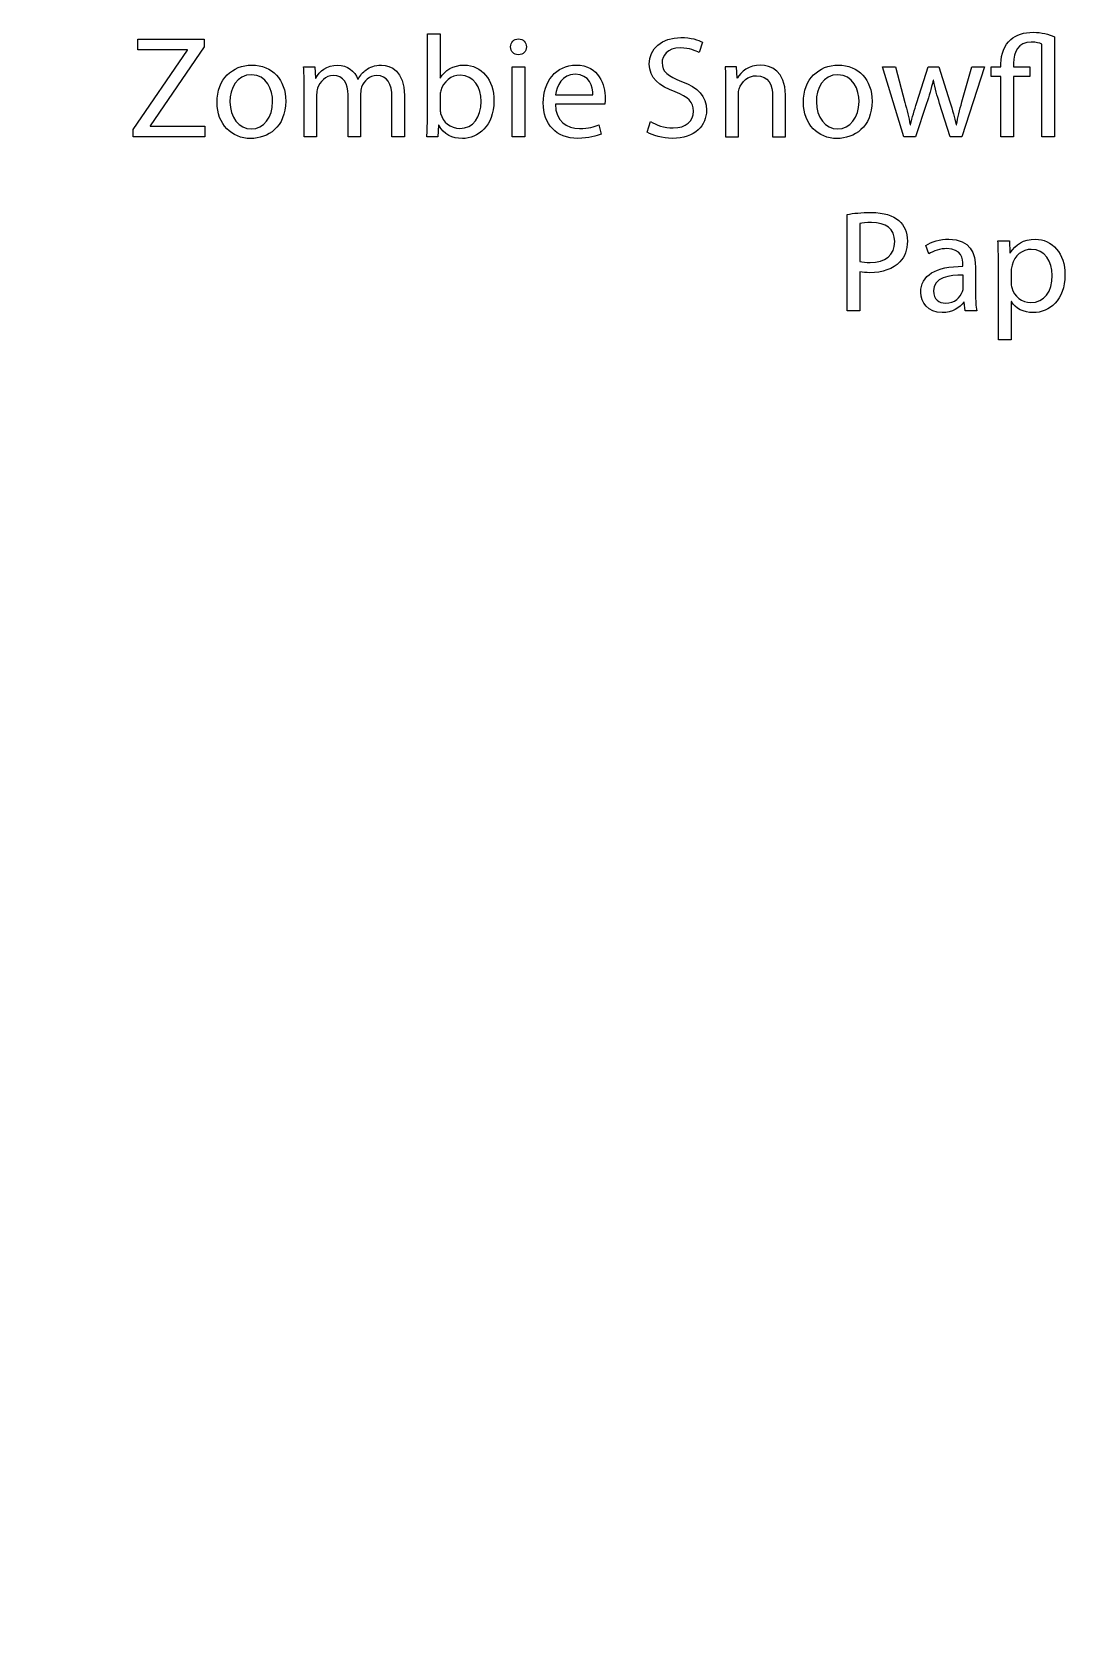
# Model space of a CAD drawing. Header units: millimetres. Extents: x -104 to 108, y -148 to 121.
# Drawn here: x -85.7 to -40.4, y 50.4 to 121.1 of the extents above; entities that cross this region are included whole.
import ezdxf

# ---------------------------------------------------------------- set-up
doc = ezdxf.new("R2010")
doc.units = ezdxf.units.MM
doc.header["$MEASUREMENT"] = 0
doc.layers.add('Capa 1', color=7, linetype='Continuous')

msp = doc.modelspace()

# ---------------------------------------------------------------- linework, layer by layer
at = {"layer": 'Capa 1', "color": 8}
for points, knots in [([(-67.9845, 116.5596), (-67.9845, 116.5596), (-67.9591, 117.0676), (-67.9591, 117.0676), (-67.9591, 117.0676), (-67.9591, 117.0676), (-67.9401, 117.0676), (-67.9401, 117.0676), (-67.9401, 117.0676), (-67.7115, 116.6612), (-67.3559, 116.4898), (-66.9114, 116.4898), (-66.9114, 116.4898), (-66.2256, 116.4898), (-65.5334, 117.0359), (-65.5334, 118.1344), (-65.5334, 118.1344), (-65.5271, 119.0679), (-66.0668, 119.7029), (-66.8288, 119.7029), (-66.8288, 119.7029), (-67.3241, 119.7029), (-67.6797, 119.4806), (-67.8766, 119.1377), (-67.8766, 119.1377), (-67.8766, 119.1377), (-67.8893, 119.1377), (-67.8893, 119.1377), (-67.8893, 119.1377), (-67.8893, 119.1377), (-67.8893, 121.0681), (-67.8893, 121.0681), (-67.8893, 121.0681), (-67.8893, 121.0681), (-68.4417, 121.0681), (-68.4417, 121.0681), (-68.4417, 121.0681), (-68.4417, 121.0681), (-68.4417, 117.3534), (-68.4417, 117.3534), (-68.4417, 117.3534), (-68.4417, 117.0803), (-68.4544, 116.7692), (-68.4671, 116.5596), (-68.4671, 116.5596), (-68.4671, 116.5596), (-67.9845, 116.5596), (-67.9845, 116.5596)], [0, 0, 0, 0, 0.0769231, 0.0769231, 0.0769231, 0.0769231, 0.1538462, 0.1538462, 0.1538462, 0.1538462, 0.2307692, 0.2307692, 0.2307692, 0.2307692, 0.3076923, 0.3076923, 0.3076923, 0.3076923, 0.3846154, 0.3846154, 0.3846154, 0.3846154, 0.4615385, 0.4615385, 0.4615385, 0.4615385, 0.5384615, 0.5384615, 0.5384615, 0.5384615, 0.6153846, 0.6153846, 0.6153846, 0.6153846, 0.6923077, 0.6923077, 0.6923077, 0.6923077, 0.7692308, 0.7692308, 0.7692308, 0.7692308, 0.8461538, 0.8461538, 0.8461538, 0.8461539, 1, 1, 1, 1]), ([(-58.8218, 116.7692), (-58.5932, 116.6168), (-58.1424, 116.4961), (-57.7296, 116.4961), (-57.7296, 116.4961), (-56.72, 116.4961), (-56.231, 117.0676), (-56.231, 117.728), (-56.231, 117.728), (-56.231, 118.3567), (-56.5993, 118.7059), (-57.3232, 118.9853), (-57.3232, 118.9853), (-57.9138, 119.2139), (-58.1741, 119.4108), (-58.1741, 119.8108), (-58.1741, 119.8108), (-58.1741, 120.1029), (-57.9519, 120.4522), (-57.3677, 120.4522), (-57.3677, 120.4522), (-56.9803, 120.4522), (-56.6946, 120.3252), (-56.5549, 120.249), (-56.5549, 120.249), (-56.5549, 120.249), (-56.4025, 120.6998), (-56.4025, 120.6998), (-56.4025, 120.6998), (-56.593, 120.8078), (-56.9105, 120.9094), (-57.3486, 120.9094), (-57.3486, 120.9094), (-58.1805, 120.9094), (-58.7329, 120.4141), (-58.7329, 119.7473), (-58.7329, 119.7473), (-58.7329, 119.1441), (-58.3011, 118.7821), (-57.6026, 118.5345), (-57.6026, 118.5345), (-57.0248, 118.3122), (-56.7962, 118.0836), (-56.7962, 117.6836), (-56.7962, 117.6836), (-56.7962, 117.2518), (-57.1264, 116.9533), (-57.6915, 116.9533), (-57.6915, 116.9533), (-58.0725, 116.9533), (-58.4345, 117.0803), (-58.6821, 117.2327), (-58.6821, 117.2327), (-58.6821, 117.2327), (-58.8218, 116.7692), (-58.8218, 116.7692)], [0, 0, 0, 0, 0.0666667, 0.0666667, 0.0666667, 0.0666667, 0.1333333, 0.1333333, 0.1333333, 0.1333333, 0.2, 0.2, 0.2, 0.2, 0.2666667, 0.2666667, 0.2666667, 0.2666667, 0.3333333, 0.3333333, 0.3333333, 0.3333333, 0.4, 0.4, 0.4, 0.4, 0.4666667, 0.4666667, 0.4666667, 0.4666667, 0.5333333, 0.5333333, 0.5333333, 0.5333333, 0.6, 0.6, 0.6, 0.6, 0.6666667, 0.6666667, 0.6666667, 0.6666667, 0.7333333, 0.7333333, 0.7333333, 0.7333333, 0.8, 0.8, 0.8, 0.8, 0.8666667, 0.8666667, 0.8666667, 0.8666667, 1, 1, 1, 1]), ([(-42.7945, 116.5596), (-42.7945, 116.5596), (-42.7945, 119.2076), (-42.7945, 119.2076), (-42.7945, 119.2076), (-42.7945, 119.2076), (-42.0769, 119.2076), (-42.0769, 119.2076), (-42.0769, 119.2076), (-42.0769, 119.2076), (-42.0769, 119.633), (-42.0769, 119.633), (-42.0769, 119.633), (-42.0769, 119.633), (-42.7945, 119.633), (-42.7945, 119.633), (-42.7945, 119.633), (-42.7945, 119.633), (-42.7945, 119.7854), (-42.7945, 119.7854), (-42.7945, 119.7854), (-42.7945, 120.2807), (-42.604, 120.7062), (-42.0198, 120.7062), (-42.0198, 120.7062), (-41.8039, 120.7062), (-41.6578, 120.6744), (-41.5626, 120.6236), (-41.5626, 120.6236), (-41.5626, 120.6236), (-41.5626, 116.5596), (-41.5626, 116.5596), (-41.5626, 116.5596), (-41.5626, 116.5596), (-41.0101, 116.5596), (-41.0101, 116.5596), (-41.0101, 116.5596), (-41.0101, 116.5596), (-41.0101, 120.9348), (-41.0101, 120.9348), (-41.0101, 120.9348), (-41.2387, 121.0618), (-41.5753, 121.138), (-41.9309, 121.138), (-41.9309, 121.138), (-42.3563, 121.138), (-42.6738, 121.03), (-42.9151, 120.8268), (-42.9151, 120.8268), (-43.2009, 120.5728), (-43.3469, 120.1918), (-43.3469, 119.7664), (-43.3469, 119.7664), (-43.3469, 119.7664), (-43.3469, 119.633), (-43.3469, 119.633), (-43.3469, 119.633), (-43.3469, 119.633), (-43.7787, 119.633), (-43.7787, 119.633), (-43.7787, 119.633), (-43.7787, 119.633), (-43.7787, 119.2076), (-43.7787, 119.2076), (-43.7787, 119.2076), (-43.7787, 119.2076), (-43.3469, 119.2076), (-43.3469, 119.2076), (-43.3469, 119.2076), (-43.3469, 119.2076), (-43.3469, 116.5596), (-43.3469, 116.5596), (-43.3469, 116.5596), (-43.3469, 116.5596), (-42.7945, 116.5596), (-42.7945, 116.5596)], [0, 0, 0, 0, 0.05, 0.05, 0.05, 0.05, 0.1, 0.1, 0.1, 0.1, 0.15, 0.15, 0.15, 0.15, 0.2, 0.2, 0.2, 0.2, 0.25, 0.25, 0.25, 0.25, 0.3, 0.3, 0.3, 0.3, 0.35, 0.35, 0.35, 0.35, 0.4, 0.4, 0.4, 0.4, 0.45, 0.45, 0.45, 0.45, 0.5, 0.5, 0.5, 0.5, 0.55, 0.55, 0.55, 0.55, 0.6, 0.6, 0.6, 0.6, 0.65, 0.65, 0.65, 0.65, 0.7, 0.7, 0.7, 0.7, 0.75, 0.75, 0.75, 0.75, 0.8, 0.8, 0.8, 0.8, 0.85, 0.85, 0.85, 0.85, 0.9, 0.9, 0.9, 0.9, 1, 1, 1, 1]), ([(-81.3068, 116.5596), (-81.3068, 116.5596), (-78.1826, 116.5596), (-78.1826, 116.5596), (-78.1826, 116.5596), (-78.1826, 116.5596), (-78.1826, 117.0232), (-78.1826, 117.0232), (-78.1826, 117.0232), (-78.1826, 117.0232), (-80.5765, 117.0232), (-80.5765, 117.0232), (-80.5765, 117.0232), (-80.5765, 117.0232), (-80.5765, 117.0422), (-80.5765, 117.0422), (-80.5765, 117.0422), (-80.5765, 117.0422), (-78.2143, 120.503), (-78.2143, 120.503), (-78.2143, 120.503), (-78.2143, 120.503), (-78.2143, 120.8395), (-78.2143, 120.8395), (-78.2143, 120.8395), (-78.2143, 120.8395), (-81.1036, 120.8395), (-81.1036, 120.8395), (-81.1036, 120.8395), (-81.1036, 120.8395), (-81.1036, 120.376), (-81.1036, 120.376), (-81.1036, 120.376), (-81.1036, 120.376), (-78.9319, 120.376), (-78.9319, 120.376), (-78.9319, 120.376), (-78.9319, 120.376), (-78.9319, 120.3569), (-78.9319, 120.3569), (-78.9319, 120.3569), (-78.9319, 120.3569), (-81.3068, 116.8835), (-81.3068, 116.8835), (-81.3068, 116.8835), (-81.3068, 116.8835), (-81.3068, 116.5596), (-81.3068, 116.5596)], [0, 0, 0, 0, 0.0769231, 0.0769231, 0.0769231, 0.0769231, 0.1538462, 0.1538462, 0.1538462, 0.1538462, 0.2307692, 0.2307692, 0.2307692, 0.2307692, 0.3076923, 0.3076923, 0.3076923, 0.3076923, 0.3846154, 0.3846154, 0.3846154, 0.3846154, 0.4615385, 0.4615385, 0.4615385, 0.4615385, 0.5384615, 0.5384615, 0.5384615, 0.5384615, 0.6153846, 0.6153846, 0.6153846, 0.6153846, 0.6923077, 0.6923077, 0.6923077, 0.6923077, 0.7692308, 0.7692308, 0.7692308, 0.7692308, 0.8461538, 0.8461538, 0.8461538, 0.8461539, 1, 1, 1, 1]), ([(-64.454, 120.8459), (-64.6572, 120.8459), (-64.8033, 120.6935), (-64.8033, 120.4966), (-64.8033, 120.4966), (-64.8033, 120.3061), (-64.6636, 120.1537), (-64.4667, 120.1537), (-64.4667, 120.1537), (-64.2445, 120.1537), (-64.1048, 120.3061), (-64.1111, 120.4966), (-64.1111, 120.4966), (-64.1111, 120.6935), (-64.2445, 120.8459), (-64.454, 120.8459)], [0, 0, 0, 0, 0.2, 0.2, 0.2, 0.2, 0.4, 0.4, 0.4, 0.4, 0.6, 0.6, 0.6, 0.6, 1, 1, 1, 1]), ([(-76.1189, 119.7029), (-76.9698, 119.7029), (-77.6429, 119.0996), (-77.6429, 118.0709), (-77.6429, 118.0709), (-77.6429, 117.0994), (-77.0016, 116.4898), (-76.1697, 116.4898), (-76.1697, 116.4898), (-75.4268, 116.4898), (-74.6394, 116.9851), (-74.6394, 118.1217), (-74.6394, 118.1217), (-74.6394, 119.0615), (-75.2363, 119.7029), (-76.1189, 119.7029)], [0, 0, 0, 0, 0.2, 0.2, 0.2, 0.2, 0.4, 0.4, 0.4, 0.4, 0.6, 0.6, 0.6, 0.6, 1, 1, 1, 1]), ([(-73.833, 116.5596), (-73.833, 116.5596), (-73.2869, 116.5596), (-73.2869, 116.5596), (-73.2869, 116.5596), (-73.2869, 116.5596), (-73.2869, 118.4138), (-73.2869, 118.4138), (-73.2869, 118.4138), (-73.2869, 118.5091), (-73.2742, 118.6043), (-73.2424, 118.6869), (-73.2424, 118.6869), (-73.1535, 118.9663), (-72.8995, 119.2457), (-72.5503, 119.2457), (-72.5503, 119.2457), (-72.1248, 119.2457), (-71.9089, 118.8901), (-71.9089, 118.4011), (-71.9089, 118.4011), (-71.9089, 118.4011), (-71.9089, 116.5596), (-71.9089, 116.5596), (-71.9089, 116.5596), (-71.9089, 116.5596), (-71.3628, 116.5596), (-71.3628, 116.5596), (-71.3628, 116.5596), (-71.3628, 116.5596), (-71.3628, 118.4583), (-71.3628, 118.4583), (-71.3628, 118.4583), (-71.3628, 118.5599), (-71.3438, 118.6615), (-71.3184, 118.7377), (-71.3184, 118.7377), (-71.2231, 119.0107), (-70.9755, 119.2457), (-70.658, 119.2457), (-70.658, 119.2457), (-70.2071, 119.2457), (-69.9912, 118.8901), (-69.9912, 118.2995), (-69.9912, 118.2995), (-69.9912, 118.2995), (-69.9912, 116.5596), (-69.9912, 116.5596), (-69.9912, 116.5596), (-69.9912, 116.5596), (-69.4451, 116.5596), (-69.4451, 116.5596), (-69.4451, 116.5596), (-69.4451, 116.5596), (-69.4451, 118.3694), (-69.4451, 118.3694), (-69.4451, 118.3694), (-69.4451, 119.4362), (-70.0484, 119.7029), (-70.4548, 119.7029), (-70.4548, 119.7029), (-70.7469, 119.7029), (-70.9501, 119.6267), (-71.1342, 119.487), (-71.1342, 119.487), (-71.2612, 119.3917), (-71.3819, 119.2584), (-71.4771, 119.0869), (-71.4771, 119.0869), (-71.4771, 119.0869), (-71.4898, 119.0869), (-71.4898, 119.0869), (-71.4898, 119.0869), (-71.6232, 119.4489), (-71.9407, 119.7029), (-72.3598, 119.7029), (-72.3598, 119.7029), (-72.8678, 119.7029), (-73.1535, 119.4298), (-73.325, 119.1377), (-73.325, 119.1377), (-73.325, 119.1377), (-73.344, 119.1377), (-73.344, 119.1377), (-73.344, 119.1377), (-73.344, 119.1377), (-73.3694, 119.633), (-73.3694, 119.633), (-73.3694, 119.633), (-73.3694, 119.633), (-73.8584, 119.633), (-73.8584, 119.633), (-73.8584, 119.633), (-73.8393, 119.379), (-73.833, 119.1187), (-73.833, 118.8012), (-73.833, 118.8012), (-73.833, 118.8012), (-73.833, 116.5596), (-73.833, 116.5596)], [0, 0, 0, 0, 0.0384615, 0.0384615, 0.0384615, 0.0384615, 0.0769231, 0.0769231, 0.0769231, 0.0769231, 0.1153846, 0.1153846, 0.1153846, 0.1153846, 0.1538462, 0.1538462, 0.1538462, 0.1538462, 0.1923077, 0.1923077, 0.1923077, 0.1923077, 0.2307692, 0.2307692, 0.2307692, 0.2307692, 0.2692308, 0.2692308, 0.2692308, 0.2692308, 0.3076923, 0.3076923, 0.3076923, 0.3076923, 0.3461538, 0.3461538, 0.3461538, 0.3461539, 0.3846154, 0.3846154, 0.3846154, 0.3846154, 0.4230769, 0.4230769, 0.4230769, 0.4230769, 0.4615385, 0.4615385, 0.4615385, 0.4615385, 0.5, 0.5, 0.5, 0.5, 0.5384615, 0.5384615, 0.5384615, 0.5384615, 0.5769231, 0.5769231, 0.5769231, 0.5769231, 0.6153846, 0.6153846, 0.6153846, 0.6153846, 0.6538462, 0.6538462, 0.6538462, 0.6538462, 0.6923077, 0.6923077, 0.6923077, 0.6923077, 0.7307692, 0.7307692, 0.7307692, 0.7307692, 0.7692308, 0.7692308, 0.7692308, 0.7692308, 0.8076923, 0.8076923, 0.8076923, 0.8076923, 0.8461538, 0.8461538, 0.8461538, 0.8461539, 0.8846154, 0.8846154, 0.8846154, 0.8846154, 0.9230769, 0.9230769, 0.9230769, 0.9230769, 1, 1, 1, 1]), ([(-64.1746, 116.5596), (-64.1746, 116.5596), (-64.1746, 119.633), (-64.1746, 119.633), (-64.1746, 119.633), (-64.1746, 119.633), (-64.7334, 119.633), (-64.7334, 119.633), (-64.7334, 119.633), (-64.7334, 119.633), (-64.7334, 116.5596), (-64.7334, 116.5596), (-64.7334, 116.5596), (-64.7334, 116.5596), (-64.1746, 116.5596), (-64.1746, 116.5596)], [0, 0, 0, 0, 0.2, 0.2, 0.2, 0.2, 0.4, 0.4, 0.4, 0.4, 0.6, 0.6, 0.6, 0.6, 1, 1, 1, 1]), ([(-60.682, 117.9947), (-60.6756, 118.0519), (-60.6629, 118.1408), (-60.6629, 118.2551), (-60.6629, 118.2551), (-60.6629, 118.8202), (-60.9296, 119.7029), (-61.9329, 119.7029), (-61.9329, 119.7029), (-62.8283, 119.7029), (-63.3744, 118.9726), (-63.3744, 118.0455), (-63.3744, 118.0455), (-63.3744, 117.1184), (-62.8092, 116.4961), (-61.8631, 116.4961), (-61.8631, 116.4961), (-61.3741, 116.4961), (-61.0376, 116.5977), (-60.8407, 116.6866), (-60.8407, 116.6866), (-60.8407, 116.6866), (-60.936, 117.0867), (-60.936, 117.0867), (-60.936, 117.0867), (-61.1455, 116.9978), (-61.3868, 116.9279), (-61.7869, 116.9279), (-61.7869, 116.9279), (-62.3457, 116.9279), (-62.8283, 117.2391), (-62.841, 117.9947), (-62.841, 117.9947), (-62.841, 117.9947), (-60.682, 117.9947), (-60.682, 117.9947)], [0, 0, 0, 0, 0.1, 0.1, 0.1, 0.1, 0.2, 0.2, 0.2, 0.2, 0.3, 0.3, 0.3, 0.3, 0.4, 0.4, 0.4, 0.4, 0.5, 0.5, 0.5, 0.5, 0.6, 0.6, 0.6, 0.6, 0.7, 0.7, 0.7, 0.7, 0.8, 0.8, 0.8, 0.8, 1, 1, 1, 1]), ([(-55.3928, 116.5596), (-55.3928, 116.5596), (-55.3928, 118.8012), (-55.3928, 118.8012), (-55.3928, 118.8012), (-55.3928, 119.1187), (-55.3991, 119.379), (-55.4182, 119.633), (-55.4182, 119.633), (-55.4182, 119.633), (-54.9229, 119.633), (-54.9229, 119.633), (-54.9229, 119.633), (-54.9229, 119.633), (-54.8911, 119.125), (-54.8911, 119.125), (-54.8911, 119.125), (-54.8911, 119.125), (-54.8784, 119.125), (-54.8784, 119.125), (-54.8784, 119.125), (-54.726, 119.4171), (-54.3704, 119.7029), (-53.8624, 119.7029), (-53.8624, 119.7029), (-53.437, 119.7029), (-52.7765, 119.4489), (-52.7765, 118.3948), (-52.7765, 118.3948), (-52.7765, 118.3948), (-52.7765, 116.5596), (-52.7765, 116.5596), (-52.7765, 116.5596), (-52.7765, 116.5596), (-53.3354, 116.5596), (-53.3354, 116.5596), (-53.3354, 116.5596), (-53.3354, 116.5596), (-53.3354, 118.3313), (-53.3354, 118.3313), (-53.3354, 118.3313), (-53.3354, 118.8266), (-53.5195, 119.2393), (-54.0466, 119.2393), (-54.0466, 119.2393), (-54.4149, 119.2393), (-54.7006, 118.979), (-54.7959, 118.6678), (-54.7959, 118.6678), (-54.8213, 118.598), (-54.834, 118.5027), (-54.834, 118.4075), (-54.834, 118.4075), (-54.834, 118.4075), (-54.834, 116.5596), (-54.834, 116.5596), (-54.834, 116.5596), (-54.834, 116.5596), (-55.3928, 116.5596), (-55.3928, 116.5596)], [0, 0, 0, 0, 0.125, 0.125, 0.125, 0.125, 0.1875, 0.1875, 0.1875, 0.1875, 0.25, 0.25, 0.25, 0.25, 0.3125, 0.3125, 0.3125, 0.3125, 0.375, 0.375, 0.375, 0.375, 0.4375, 0.4375, 0.4375, 0.4375, 0.5, 0.5, 0.5, 0.5, 0.5625, 0.5625, 0.5625, 0.5625, 0.625, 0.625, 0.625, 0.625, 0.6875, 0.6875, 0.6875, 0.6875, 0.75, 0.75, 0.75, 0.75, 0.8125, 0.8125, 0.8125, 0.8125, 0.875, 0.875, 0.875, 0.875, 0.9375, 0.9375, 0.9375, 0.9375, 1, 1, 1, 1]), ([(-50.4652, 119.7029), (-51.3161, 119.7029), (-51.9892, 119.0996), (-51.9892, 118.0709), (-51.9892, 118.0709), (-51.9892, 117.0994), (-51.3478, 116.4898), (-50.516, 116.4898), (-50.516, 116.4898), (-49.773, 116.4898), (-48.9856, 116.9851), (-48.9856, 118.1217), (-48.9856, 118.1217), (-48.9856, 119.0615), (-49.5825, 119.7029), (-50.4652, 119.7029)], [0, 0, 0, 0, 0.2, 0.2, 0.2, 0.2, 0.4, 0.4, 0.4, 0.4, 0.6, 0.6, 0.6, 0.6, 1, 1, 1, 1]), ([(-48.5284, 119.633), (-48.5284, 119.633), (-47.6013, 116.5596), (-47.6013, 116.5596), (-47.6013, 116.5596), (-47.6013, 116.5596), (-47.0933, 116.5596), (-47.0933, 116.5596), (-47.0933, 116.5596), (-47.0933, 116.5596), (-46.598, 118.0201), (-46.598, 118.0201), (-46.598, 118.0201), (-46.4901, 118.3503), (-46.3948, 118.6678), (-46.3186, 119.0361), (-46.3186, 119.0361), (-46.3186, 119.0361), (-46.3059, 119.0361), (-46.3059, 119.0361), (-46.3059, 119.0361), (-46.2297, 118.6742), (-46.1408, 118.3694), (-46.0329, 118.0265), (-46.0329, 118.0265), (-46.0329, 118.0265), (-45.563, 116.5596), (-45.563, 116.5596), (-45.563, 116.5596), (-45.563, 116.5596), (-45.055, 116.5596), (-45.055, 116.5596), (-45.055, 116.5596), (-45.055, 116.5596), (-44.0644, 119.633), (-44.0644, 119.633), (-44.0644, 119.633), (-44.0644, 119.633), (-44.6168, 119.633), (-44.6168, 119.633), (-44.6168, 119.633), (-44.6168, 119.633), (-45.055, 118.09), (-45.055, 118.09), (-45.055, 118.09), (-45.1566, 117.728), (-45.2391, 117.4042), (-45.2899, 117.093), (-45.2899, 117.093), (-45.2899, 117.093), (-45.309, 117.093), (-45.309, 117.093), (-45.309, 117.093), (-45.3788, 117.4042), (-45.4677, 117.728), (-45.582, 118.0963), (-45.582, 118.0963), (-45.582, 118.0963), (-46.0583, 119.633), (-46.0583, 119.633), (-46.0583, 119.633), (-46.0583, 119.633), (-46.5282, 119.633), (-46.5282, 119.633), (-46.5282, 119.633), (-46.5282, 119.633), (-47.0298, 118.0646), (-47.0298, 118.0646), (-47.0298, 118.0646), (-47.1314, 117.7344), (-47.233, 117.4042), (-47.3029, 117.093), (-47.3029, 117.093), (-47.3029, 117.093), (-47.3219, 117.093), (-47.3219, 117.093), (-47.3219, 117.093), (-47.3791, 117.4105), (-47.4616, 117.728), (-47.5505, 118.0709), (-47.5505, 118.0709), (-47.5505, 118.0709), (-47.9569, 119.633), (-47.9569, 119.633), (-47.9569, 119.633), (-47.9569, 119.633), (-48.5284, 119.633), (-48.5284, 119.633)], [0, 0, 0, 0, 0.0434783, 0.0434783, 0.0434783, 0.0434783, 0.0869565, 0.0869565, 0.0869565, 0.0869565, 0.1304348, 0.1304348, 0.1304348, 0.1304348, 0.173913, 0.173913, 0.173913, 0.1739131, 0.2173913, 0.2173913, 0.2173913, 0.2173913, 0.2608696, 0.2608696, 0.2608696, 0.2608696, 0.3043478, 0.3043478, 0.3043478, 0.3043478, 0.3478261, 0.3478261, 0.3478261, 0.3478261, 0.3913043, 0.3913043, 0.3913043, 0.3913044, 0.4347826, 0.4347826, 0.4347826, 0.4347826, 0.4782609, 0.4782609, 0.4782609, 0.4782609, 0.5217391, 0.5217391, 0.5217391, 0.5217391, 0.5652174, 0.5652174, 0.5652174, 0.5652174, 0.6086957, 0.6086957, 0.6086957, 0.6086957, 0.6521739, 0.6521739, 0.6521739, 0.6521739, 0.6956522, 0.6956522, 0.6956522, 0.6956522, 0.7391304, 0.7391304, 0.7391304, 0.7391304, 0.7826087, 0.7826087, 0.7826087, 0.7826087, 0.826087, 0.826087, 0.826087, 0.826087, 0.8695652, 0.8695652, 0.8695652, 0.8695652, 0.9130435, 0.9130435, 0.9130435, 0.9130435, 1, 1, 1, 1]), ([(-76.1316, 119.2838), (-75.4712, 119.2838), (-75.2109, 118.6234), (-75.2109, 118.1027), (-75.2109, 118.1027), (-75.2109, 117.4105), (-75.6109, 116.9089), (-76.1443, 116.9089), (-76.1443, 116.9089), (-76.6904, 116.9089), (-77.0778, 117.4169), (-77.0778, 118.09), (-77.0778, 118.09), (-77.0778, 118.6742), (-76.792, 119.2838), (-76.1316, 119.2838)], [0, 0, 0, 0, 0.2, 0.2, 0.2, 0.2, 0.4, 0.4, 0.4, 0.4, 0.6, 0.6, 0.6, 0.6, 1, 1, 1, 1]), ([(-67.8893, 118.344), (-67.8893, 118.4329), (-67.8702, 118.5091), (-67.8575, 118.5726), (-67.8575, 118.5726), (-67.7432, 118.998), (-67.3876, 119.2584), (-67.0066, 119.2584), (-67.0066, 119.2584), (-66.4097, 119.2584), (-66.0922, 118.7313), (-66.0922, 118.1154), (-66.0922, 118.1154), (-66.0922, 117.4105), (-66.4415, 116.9343), (-67.0257, 116.9343), (-67.0257, 116.9343), (-67.4321, 116.9343), (-67.7559, 117.201), (-67.8639, 117.5883), (-67.8639, 117.5883), (-67.8766, 117.6518), (-67.8893, 117.7217), (-67.8893, 117.7915), (-67.8893, 117.7915), (-67.8893, 117.7915), (-67.8893, 118.344), (-67.8893, 118.344)], [0, 0, 0, 0, 0.125, 0.125, 0.125, 0.125, 0.25, 0.25, 0.25, 0.25, 0.375, 0.375, 0.375, 0.375, 0.5, 0.5, 0.5, 0.5, 0.625, 0.625, 0.625, 0.625, 0.75, 0.75, 0.75, 0.75, 1, 1, 1, 1]), ([(-62.8346, 118.3948), (-62.7902, 118.7821), (-62.5425, 119.3028), (-61.9774, 119.3028), (-61.9774, 119.3028), (-61.3487, 119.3028), (-61.1963, 118.7504), (-61.2027, 118.3948), (-61.2027, 118.3948), (-61.2027, 118.3948), (-62.8346, 118.3948), (-62.8346, 118.3948)], [0, 0, 0, 0, 0.25, 0.25, 0.25, 0.25, 0.5, 0.5, 0.5, 0.5, 1, 1, 1, 1]), ([(-50.4779, 119.2838), (-49.8175, 119.2838), (-49.5571, 118.6234), (-49.5571, 118.1027), (-49.5571, 118.1027), (-49.5571, 117.4105), (-49.9572, 116.9089), (-50.4906, 116.9089), (-50.4906, 116.9089), (-51.0367, 116.9089), (-51.424, 117.4169), (-51.424, 118.09), (-51.424, 118.09), (-51.424, 118.6742), (-51.1383, 119.2838), (-50.4779, 119.2838)], [0, 0, 0, 0, 0.2, 0.2, 0.2, 0.2, 0.4, 0.4, 0.4, 0.4, 0.6, 0.6, 0.6, 0.6, 1, 1, 1, 1]), ([(-50.0775, 108.9396), (-50.0775, 108.9396), (-49.525, 108.9396), (-49.525, 108.9396), (-49.525, 108.9396), (-49.525, 108.9396), (-49.525, 110.6541), (-49.525, 110.6541), (-49.525, 110.6541), (-49.398, 110.6224), (-49.2456, 110.616), (-49.0805, 110.616), (-49.0805, 110.616), (-48.5408, 110.616), (-48.0645, 110.7748), (-47.7724, 111.0859), (-47.7724, 111.0859), (-47.5565, 111.3082), (-47.4422, 111.613), (-47.4422, 112.0003), (-47.4422, 112.0003), (-47.4422, 112.3813), (-47.5819, 112.6925), (-47.8169, 112.8957), (-47.8169, 112.8957), (-48.0709, 113.1243), (-48.4709, 113.2513), (-49.017, 113.2513), (-49.017, 113.2513), (-49.4615, 113.2513), (-49.8108, 113.2132), (-50.0775, 113.1687), (-50.0775, 113.1687), (-50.0775, 113.1687), (-50.0775, 108.9396), (-50.0775, 108.9396)], [0, 0, 0, 0, 0.1, 0.1, 0.1, 0.1, 0.2, 0.2, 0.2, 0.2, 0.3, 0.3, 0.3, 0.3, 0.4, 0.4, 0.4, 0.4, 0.5, 0.5, 0.5, 0.5, 0.6, 0.6, 0.6, 0.6, 0.7, 0.7, 0.7, 0.7, 0.8, 0.8, 0.8, 0.8, 1, 1, 1, 1]), ([(-49.525, 112.7687), (-49.4298, 112.7941), (-49.2456, 112.8131), (-49.0043, 112.8131), (-49.0043, 112.8131), (-48.3947, 112.8131), (-47.9947, 112.5401), (-47.9947, 111.9749), (-47.9947, 111.9749), (-47.9947, 111.3844), (-48.4011, 111.0605), (-49.0678, 111.0605), (-49.0678, 111.0605), (-49.252, 111.0605), (-49.4044, 111.0732), (-49.525, 111.105), (-49.525, 111.105), (-49.525, 111.105), (-49.525, 112.7687), (-49.525, 112.7687)], [0, 0, 0, 0, 0.1666667, 0.1666667, 0.1666667, 0.1666667, 0.3333333, 0.3333333, 0.3333333, 0.3333333, 0.5, 0.5, 0.5, 0.5, 0.6666667, 0.6666667, 0.6666667, 0.6666667, 1, 1, 1, 1]), ([(-44.407, 108.9396), (-44.4451, 109.1492), (-44.4578, 109.4095), (-44.4578, 109.6762), (-44.4578, 109.6762), (-44.4578, 109.6762), (-44.4578, 110.8256), (-44.4578, 110.8256), (-44.4578, 110.8256), (-44.4578, 111.4415), (-44.6864, 112.0829), (-45.6262, 112.0829), (-45.6262, 112.0829), (-46.0135, 112.0829), (-46.3818, 111.9749), (-46.6358, 111.8098), (-46.6358, 111.8098), (-46.6358, 111.8098), (-46.5088, 111.4415), (-46.5088, 111.4415), (-46.5088, 111.4415), (-46.2929, 111.5812), (-45.9945, 111.6701), (-45.7087, 111.6701), (-45.7087, 111.6701), (-45.0801, 111.6701), (-45.0102, 111.2129), (-45.0102, 110.9589), (-45.0102, 110.9589), (-45.0102, 110.9589), (-45.0102, 110.8954), (-45.0102, 110.8954), (-45.0102, 110.8954), (-46.1977, 110.9018), (-46.8581, 110.4954), (-46.8581, 109.7524), (-46.8581, 109.7524), (-46.8581, 109.3079), (-46.5406, 108.8698), (-45.9183, 108.8698), (-45.9183, 108.8698), (-45.4801, 108.8698), (-45.1499, 109.0857), (-44.9785, 109.327), (-44.9785, 109.327), (-44.9785, 109.327), (-44.9594, 109.327), (-44.9594, 109.327), (-44.9594, 109.327), (-44.9594, 109.327), (-44.915, 108.9396), (-44.915, 108.9396), (-44.915, 108.9396), (-44.915, 108.9396), (-44.407, 108.9396), (-44.407, 108.9396)], [0, 0, 0, 0, 0.0666667, 0.0666667, 0.0666667, 0.0666667, 0.1333333, 0.1333333, 0.1333333, 0.1333333, 0.2, 0.2, 0.2, 0.2, 0.2666667, 0.2666667, 0.2666667, 0.2666667, 0.3333333, 0.3333333, 0.3333333, 0.3333333, 0.4, 0.4, 0.4, 0.4, 0.4666667, 0.4666667, 0.4666667, 0.4666667, 0.5333333, 0.5333333, 0.5333333, 0.5333333, 0.6, 0.6, 0.6, 0.6, 0.6666667, 0.6666667, 0.6666667, 0.6666667, 0.7333333, 0.7333333, 0.7333333, 0.7333333, 0.8, 0.8, 0.8, 0.8, 0.8666667, 0.8666667, 0.8666667, 0.8666667, 1, 1, 1, 1]), ([(-43.4548, 107.6823), (-43.4548, 107.6823), (-42.9023, 107.6823), (-42.9023, 107.6823), (-42.9023, 107.6823), (-42.9023, 107.6823), (-42.9023, 109.3524), (-42.9023, 109.3524), (-42.9023, 109.3524), (-42.9023, 109.3524), (-42.8896, 109.3524), (-42.8896, 109.3524), (-42.8896, 109.3524), (-42.7055, 109.0476), (-42.3499, 108.8698), (-41.9435, 108.8698), (-41.9435, 108.8698), (-41.2196, 108.8698), (-40.5465, 109.4159), (-40.5465, 110.5208), (-40.5465, 110.5208), (-40.5465, 111.4542), (-41.1053, 112.0829), (-41.8482, 112.0829), (-41.8482, 112.0829), (-42.3499, 112.0829), (-42.7118, 111.8606), (-42.9404, 111.486), (-42.9404, 111.486), (-42.9404, 111.486), (-42.9531, 111.486), (-42.9531, 111.486), (-42.9531, 111.486), (-42.9531, 111.486), (-42.9785, 112.013), (-42.9785, 112.013), (-42.9785, 112.013), (-42.9785, 112.013), (-43.4802, 112.013), (-43.4802, 112.013), (-43.4802, 112.013), (-43.4675, 111.7209), (-43.4548, 111.4034), (-43.4548, 111.0097), (-43.4548, 111.0097), (-43.4548, 111.0097), (-43.4548, 107.6823), (-43.4548, 107.6823)], [0, 0, 0, 0, 0.0769231, 0.0769231, 0.0769231, 0.0769231, 0.1538462, 0.1538462, 0.1538462, 0.1538462, 0.2307692, 0.2307692, 0.2307692, 0.2307692, 0.3076923, 0.3076923, 0.3076923, 0.3076923, 0.3846154, 0.3846154, 0.3846154, 0.3846154, 0.4615385, 0.4615385, 0.4615385, 0.4615385, 0.5384615, 0.5384615, 0.5384615, 0.5384615, 0.6153846, 0.6153846, 0.6153846, 0.6153846, 0.6923077, 0.6923077, 0.6923077, 0.6923077, 0.7692308, 0.7692308, 0.7692308, 0.7692308, 0.8461538, 0.8461538, 0.8461538, 0.8461539, 1, 1, 1, 1]), ([(-42.9023, 110.7176), (-42.9023, 110.7938), (-42.8833, 110.8764), (-42.8642, 110.9462), (-42.8642, 110.9462), (-42.7563, 111.3653), (-42.4007, 111.6384), (-42.0197, 111.6384), (-42.0197, 111.6384), (-41.4291, 111.6384), (-41.1053, 111.1113), (-41.1053, 110.4954), (-41.1053, 110.4954), (-41.1053, 109.7905), (-41.4482, 109.3079), (-42.0387, 109.3079), (-42.0387, 109.3079), (-42.4388, 109.3079), (-42.7753, 109.5746), (-42.8769, 109.962), (-42.8769, 109.962), (-42.8896, 110.0318), (-42.9023, 110.108), (-42.9023, 110.1906), (-42.9023, 110.1906), (-42.9023, 110.1906), (-42.9023, 110.7176), (-42.9023, 110.7176)], [0, 0, 0, 0, 0.125, 0.125, 0.125, 0.125, 0.25, 0.25, 0.25, 0.25, 0.375, 0.375, 0.375, 0.375, 0.5, 0.5, 0.5, 0.5, 0.625, 0.625, 0.625, 0.625, 0.75, 0.75, 0.75, 0.75, 1, 1, 1, 1]), ([(-44.9975, 109.9747), (-44.9975, 109.9175), (-45.0102, 109.854), (-45.0293, 109.7969), (-45.0293, 109.7969), (-45.1182, 109.5365), (-45.3722, 109.2825), (-45.7722, 109.2825), (-45.7722, 109.2825), (-46.058, 109.2825), (-46.2993, 109.454), (-46.2993, 109.8159), (-46.2993, 109.8159), (-46.2993, 110.4128), (-45.6071, 110.5208), (-44.9975, 110.5081), (-44.9975, 110.5081), (-44.9975, 110.5081), (-44.9975, 109.9747), (-44.9975, 109.9747)], [0, 0, 0, 0, 0.1666667, 0.1666667, 0.1666667, 0.1666667, 0.3333333, 0.3333333, 0.3333333, 0.3333333, 0.5, 0.5, 0.5, 0.5, 0.6666667, 0.6666667, 0.6666667, 0.6666667, 1, 1, 1, 1])]:
    msp.add_open_spline(points, degree=3, knots=knots, dxfattribs=at)
at = {"layer": 'Capa 1', "color": 253}
msp.add_open_spline([(-85.7261, 24.2156), (-85.7261, 24.2156), (-85.4204, 24.0389), (-85.4204, 24.0389), (-85.4204, 24.0389), (-85.096, 24.5393), (-84.4915, 24.7883), (-83.6904, 24.7879), (-83.6904, 24.7879), (-81.6923, 24.788), (-78.4697, 23.2421), (-75.3077, 20.1997), (-75.3077, 20.1997), (-69.8594, 19.5739), (-68.5356, 18.264), (-66.022, 16.3809), (-66.022, 16.3809), (-65.6491, 17.1948), (-65.4516, 17.4061), (-65.3468, 17.4057), (-65.3468, 17.4057), (-65.3468, 17.4057), (-65.315, 17.3987), (-65.315, 17.3987), (-65.315, 17.3987), (-65.2833, 17.3148), (-65.254, 17.235), (-65.2286, 17.1591), (-65.2286, 17.1591), (-65.2286, 17.1592), (-65.2321, 17.3577), (-65.315, 17.3987), (-65.315, 17.3987), (-65.9807, 19.1541), (-67.8226, 22.4956), (-66.8704, 24.1448), (-66.8704, 24.1448), (-67.2969, 24.0306), (-67.7548, 23.979), (-68.2322, 23.979), (-68.2322, 23.979), (-72.0756, 23.9791), (-77.1523, 27.3258), (-76.8366, 28.1683), (-76.8366, 28.1683), (-76.4818, 29.1162), (-75.9772, 30.0595), (-74.5595, 30.1188), (-74.5595, 30.1188), (-74.521, 30.1202), (-74.4819, 30.1212), (-74.4409, 30.1212), (-74.4409, 30.1212), (-71.443, 30.1209), (-62.1171, 25.8674), (-61.4853, 24.4937), (-61.4853, 24.4937), (-60.289, 21.8927), (-62.0039, 18.754), (-62.1841, 17.6103), (-62.1841, 17.6103), (-61.6204, 18.0133), (-60.6136, 18.6055), (-59.8544, 18.6055), (-59.8544, 18.6055), (-59.5129, 18.6056), (-59.2215, 18.4859), (-59.043, 18.1751), (-59.043, 18.1751), (-58.602, 19.7271), (-58.7065, 20.1948), (-57.2467, 21.632), (-57.2467, 21.632), (-58.1191, 22.6159), (-59.496, 25.3273), (-58.2186, 27.3752), (-58.2186, 27.3752), (-58.3773, 27.3686), (-58.5343, 27.3657), (-58.6902, 27.3657), (-58.6902, 27.3657), (-62.1929, 27.3657), (-64.848, 28.9412), (-65.1686, 30.1375), (-65.1686, 30.1375), (-65.4935, 31.3486), (-63.8196, 32.6542), (-61.8882, 32.6542), (-61.8882, 32.6542), (-61.8271, 32.6542), (-61.765, 32.6528), (-61.703, 32.6503), (-61.703, 32.6503), (-58.7054, 32.5194), (-53.8653, 29.597), (-53.7199, 27.8511), (-53.7199, 27.8511), (-53.6275, 26.7452), (-53.2324, 24.4129), (-51.4876, 22.4458), (-51.4876, 22.4458), (-49.7423, 20.4788), (-49.1483, 16.8952), (-51.5966, 13.1703), (-51.5966, 13.1703), (-50.5724, 9.9554), (-46.2523, 8.8992), (-46.2523, 8.8992), (-46.2523, 8.8992), (-45.0973, 11.2054), (-40.4816, 12.1772), (-38.7498, 12.2255), (-38.7498, 12.2255), (-38.7614, 11.7454), (-38.6927, 11.6639), (-38.421, 11.1316), (-38.421, 11.1316), (-42.1816, 9.343), (-40.725, 7.4669), (-39.2906, 7.4669), (-39.2906, 7.4669), (-39.014, 7.4669), (-38.7382, 7.5367), (-38.5008, 7.6906), (-38.5008, 7.6906), (-37.5108, 8.3327), (-31.8385, 11.2466), (-28.521, 11.569), (-28.521, 11.569), (-28.4127, 10.8847), (-27.9869, 10.4426), (-28.1926, 10.0923), (-28.1926, 10.0923), (-34.4833, 6.2629), (-32.9339, 2.365), (-32.9339, 2.365), (-32.9339, 2.365), (-30.9167, 1.2019), (-23.9942, 1.7194), (-20.8192, 1.2308), (-20.8192, 1.2308), (-20.8192, 1.2308), (-20.7818, 1.228), (-20.7818, 1.228), (-20.7818, 1.228), (-20.0399, 1.228), (-18.5237, 4.409), (-15.0467, 4.4087), (-15.0467, 4.4087), (-14.9627, 4.4087), (-14.8773, 4.4069), (-14.7909, 4.403), (-14.7909, 4.403), (-14.5302, 4.1998), (-14.5718, 3.6368), (-14.1347, 2.8169), (-14.1347, 2.8169), (-16.1586, 2.817), (-18.4563, 0.5193), (-16.117, -2.1742), (-16.117, -2.1742), (-14.358, -4.0971), (-12.1666, -5.5012), (-12.1666, -5.5012), (-12.1666, -5.5012), (-9.1214, -3.0599), (-4.3346, -3.0219), (-4.0361, -3.0219), (-4.0361, -3.0219), (-4.0361, -3.0219), (-4.0216, -3.0218), (-4.0216, -3.0218), (-4.0216, -3.0218), (-2.3802, -0.7045), (-2.438, 4.8257), (-2.438, 4.8257), (-2.438, 4.8257), (-11.6804, 7.0436), (-14.2684, 15.2986), (-7.9841, 20.3518), (-7.9841, 20.3518), (-13.0355, 21.3378), (-12.4199, 23.3091), (-12.4199, 23.3091), (-12.4199, 23.3091), (-14.5147, 23.3092), (-15.6058, 23.9212), (-15.0079, 25.8964), (-15.0079, 25.8964), (-15.0992, 25.8936), (-15.1885, 25.8921), (-15.2781, 25.8921), (-15.2781, 25.8921), (-23.0237, 25.8922), (-23.3673, 36.382), (-21.6616, 37.3567), (-21.6616, 37.3567), (-20.8326, 37.8309), (-20.2311, 38.191), (-19.516, 38.191), (-19.516, 38.191), (-18.7424, 38.1911), (-17.835, 37.7702), (-16.3632, 36.6176), (-16.3632, 36.6176), (-16.3632, 46.0686), (-21.3967, 46.4792), (-22.2726, 46.4792), (-22.2726, 46.4792), (-22.3559, 46.4792), (-22.4017, 46.4753), (-22.4017, 46.4753), (-22.4017, 46.4753), (-21.1628, 47.8275), (-19.2045, 48.973), (-15.3031, 48.973), (-15.3031, 48.973), (-14.9348, 48.973), (-14.5486, 48.9624), (-14.1446, 48.9412), (-14.1446, 48.9412), (-16.2397, 54.1158), (-14.1446, 59.4145), (-14.1446, 59.4145), (-14.1446, 59.4145), (-16.1166, 59.0459), (-19.8138, 57.3197), (-19.8138, 57.3197), (-19.8138, 57.3197), (-17.1898, 62.8708), (-13.081, 65.4607), (-11.6769, 65.4604), (-11.6769, 65.4604), (-11.3665, 65.4606), (-11.188, 65.3337), (-11.1873, 65.0843), (-11.1873, 65.0843), (-11.1813, 63.0771), (-10.232, 62.5687), (-9.271, 62.5687), (-9.271, 62.5687), (-8.2853, 62.5687), (-7.288, 63.1042), (-7.288, 63.1042), (-7.288, 63.1042), (-7.288, 63.1043), (-4.3977, 65.393), (-6.4929, 66.9315), (-6.4929, 66.9315), (-4.7593, 69.9262), (-11.4346, 73.786), (-11.4346, 73.786), (-11.4346, 73.786), (-10.202, 73.9737), (-9.1003, 74.0572), (-8.1149, 74.0572), (-8.1149, 74.0572), (-0.3316, 74.0569), (0.1577, 68.8541), (0.1577, 68.8541), (0.1577, 68.8541), (0.6338, 70.9954), (2.3646, 74.437), (2.4839, 74.6727), (2.4839, 74.6727), (2.4839, 74.6727), (2.4839, 75.0387), (2.4839, 75.0387), (2.4839, 75.0387), (2.4839, 75.0387), (2.2744, 75.0387), (2.2744, 75.0387), (2.2744, 75.0387), (2.2744, 75.0387), (2.176, 74.8461), (2.176, 74.8461), (2.176, 74.8461), (2.1129, 74.7216), (0.8541, 72.2383), (0.151, 70.1206), (0.151, 70.1206), (-0.5404, 71.7487), (-2.5255, 74.4096), (-8.1149, 74.41), (-8.1149, 74.41), (-9.1542, 74.4101), (-10.2891, 74.3172), (-11.4879, 74.1348), (-11.4879, 74.1348), (-11.4879, 74.1348), (-12.4802, 73.9837), (-12.4802, 73.9837), (-12.4802, 73.9837), (-12.4802, 73.9837), (-11.6113, 73.4806), (-11.6113, 73.4806), (-11.6113, 73.4806), (-11.5947, 73.4713), (-9.9519, 72.5145), (-8.5453, 71.2156), (-8.5453, 71.2156), (-7.3194, 70.0834), (-6.0209, 68.4512), (-6.7984, 67.1082), (-6.7984, 67.1082), (-6.7984, 67.1082), (-6.9568, 66.8345), (-6.9568, 66.8345), (-6.9568, 66.8345), (-6.9568, 66.8345), (-6.7017, 66.6472), (-6.7017, 66.6472), (-6.7017, 66.6472), (-6.2932, 66.3474), (-6.0907, 66.0121), (-6.084, 65.623), (-6.084, 65.623), (-6.0678, 64.74), (-7.063, 63.7413), (-7.4814, 63.4016), (-7.4814, 63.4016), (-7.6383, 63.3222), (-8.4727, 62.9215), (-9.271, 62.9215), (-9.271, 62.9215), (-9.6562, 62.9216), (-10.8282, 62.9215), (-10.8345, 65.0854), (-10.8345, 65.0854), (-10.8355, 65.4209), (-11.0568, 65.8132), (-11.6769, 65.8132), (-11.6769, 65.8132), (-13.2962, 65.8136), (-17.5066, 63.0262), (-20.1327, 57.4707), (-20.1327, 57.4707), (-20.1327, 57.4707), (-20.5507, 56.5866), (-20.5507, 56.5866), (-20.5507, 56.5866), (-20.5507, 56.5866), (-19.6645, 57.0001), (-19.6645, 57.0001), (-19.6645, 57.0001), (-19.6317, 57.0157), (-16.6645, 58.3957), (-14.6851, 58.9273), (-14.6851, 58.9273), (-15.155, 57.4217), (-16.1195, 53.4116), (-14.6643, 49.3159), (-14.6643, 49.3159), (-14.8816, 49.3222), (-15.0954, 49.3257), (-15.3031, 49.3257), (-15.3031, 49.3257), (-18.6908, 49.3258), (-21.0291, 48.4957), (-22.6617, 46.7138), (-22.6617, 46.7138), (-22.6617, 46.7138), (-23.2692, 46.051), (-23.2692, 46.051), (-23.2692, 46.051), (-23.2692, 46.051), (-22.3731, 46.124), (-22.3731, 46.124), (-22.3731, 46.124), (-22.3678, 46.1243), (-22.3326, 46.1264), (-22.2726, 46.1264), (-22.2726, 46.1264), (-21.3698, 46.1264), (-16.9637, 45.6928), (-16.7259, 37.3334), (-16.7259, 37.3334), (-17.9045, 38.1868), (-18.7389, 38.5438), (-19.516, 38.5438), (-19.516, 38.5438), (-20.2988, 38.5438), (-20.9374, 38.1783), (-21.7459, 37.7151), (-21.7459, 37.7151), (-21.7459, 37.7151), (-21.8369, 37.6633), (-21.8369, 37.6633), (-21.8369, 37.6633), (-22.878, 37.0681), (-23.1726, 34.2156), (-22.467, 31.5592), (-22.467, 31.5592), (-21.9918, 29.7713), (-20.3641, 25.6413), (-15.4608, 25.5411), (-15.4608, 25.5411), (-15.5998, 24.8356), (-15.5116, 24.2806), (-15.1945, 23.8538), (-15.1945, 23.8538), (-14.7807, 23.2958), (-14.0116, 23.0096), (-12.7896, 22.963), (-12.7896, 22.963), (-12.7702, 22.7599), (-12.7042, 22.5019), (-12.5345, 22.2172), (-12.5345, 22.2172), (-11.9976, 21.3163), (-10.7276, 20.6248), (-8.7549, 20.157), (-8.7549, 20.157), (-11.2042, 17.9314), (-12.2375, 15.0752), (-11.5979, 12.2262), (-11.5979, 12.2262), (-10.7865, 8.6121), (-7.5036, 5.757), (-2.7922, 4.5498), (-2.7922, 4.5498), (-2.807, 3.4509), (-2.9478, -0.6929), (-4.2107, -2.6709), (-4.2107, -2.6709), (-5.2045, -2.6909), (-9.3084, -2.9069), (-12.1825, -5.0666), (-12.1825, -5.0666), (-12.7628, -4.6718), (-14.46, -3.4632), (-15.8567, -1.936), (-15.8567, -1.936), (-16.9517, -0.6752), (-16.8455, 0.3306), (-16.5626, 0.9514), (-16.5626, 0.9514), (-16.1628, 1.8281), (-15.1419, 2.4642), (-14.1347, 2.4642), (-14.1347, 2.4642), (-14.1347, 2.4642), (-13.5466, 2.4642), (-13.5466, 2.4642), (-13.5466, 2.4642), (-13.5466, 2.4642), (-13.8232, 2.9831), (-13.8232, 2.9831), (-13.8232, 2.9831), (-14.0247, 3.3602), (-14.116, 3.6809), (-14.1894, 3.9388), (-14.1894, 3.9388), (-14.2772, 4.2451), (-14.3531, 4.5092), (-14.574, 4.6814), (-14.574, 4.6814), (-14.574, 4.6814), (-14.6628, 4.7506), (-14.6628, 4.7506), (-14.6628, 4.7506), (-14.6628, 4.7506), (-14.7754, 4.7555), (-14.7754, 4.7555), (-14.7754, 4.7555), (-14.8667, 4.7597), (-14.9574, 4.7614), (-15.0467, 4.7614), (-15.0467, 4.7614), (-17.5729, 4.7618), (-19.1304, 3.1754), (-20.0611, 2.2274), (-20.0611, 2.2274), (-20.326, 1.9576), (-20.6541, 1.6235), (-20.785, 1.5826), (-20.785, 1.5826), (-22.008, 1.7685), (-23.7331, 1.8087), (-25.5587, 1.8517), (-25.5587, 1.8517), (-28.2949, 1.916), (-31.3852, 1.9883), (-32.6432, 2.6095), (-32.6432, 2.6095), (-32.8309, 3.2622), (-33.4211, 6.4964), (-28.0091, 9.791), (-28.0091, 9.791), (-28.0091, 9.791), (-27.9329, 9.8372), (-27.9329, 9.8372), (-27.9329, 9.8372), (-27.9329, 9.8372), (-27.8885, 9.9134), (-27.8885, 9.9134), (-27.8885, 9.9134), (-27.6793, 10.2701), (-27.8246, 10.6253), (-27.965, 10.9689), (-27.965, 10.9689), (-28.0483, 11.1721), (-28.1344, 11.3824), (-28.1725, 11.624), (-28.1725, 11.624), (-28.1725, 11.624), (-28.2243, 11.9522), (-28.2243, 11.9522), (-28.2243, 11.9522), (-28.2243, 11.9522), (-28.5549, 11.92), (-28.5549, 11.92), (-28.5549, 11.92), (-32.0424, 11.5814), (-37.786, 8.5746), (-38.6927, 7.9865), (-38.6927, 7.9865), (-38.8609, 7.8776), (-39.0677, 7.8197), (-39.2906, 7.8197), (-39.2906, 7.8197), (-39.8381, 7.8197), (-40.343, 8.1548), (-40.4393, 8.5824), (-40.4393, 8.5824), (-40.5924, 9.2601), (-39.781, 10.094), (-38.27, 10.8126), (-38.27, 10.8126), (-38.27, 10.8126), (-37.9423, 10.9686), (-37.9423, 10.9686), (-37.9423, 10.9686), (-37.9423, 10.9686), (-38.107, 11.2918), (-38.107, 11.2918), (-38.107, 11.2918), (-38.107, 11.2918), (-38.1783, 11.4311), (-38.1783, 11.4311), (-38.1783, 11.4311), (-38.384, 11.8301), (-38.4055, 11.8717), (-38.397, 12.2171), (-38.397, 12.2171), (-38.397, 12.2171), (-38.3882, 12.5886), (-38.3882, 12.5886), (-38.3882, 12.5886), (-38.3882, 12.5886), (-38.7597, 12.5784), (-38.7597, 12.5784), (-38.7597, 12.5784), (-40.3401, 12.5342), (-44.9548, 11.6755), (-46.4231, 9.3147), (-46.4231, 9.3147), (-47.3202, 9.591), (-50.3216, 10.6814), (-51.2078, 13.1219), (-51.2078, 13.1219), (-48.7652, 16.9563), (-49.445, 20.6749), (-51.2237, 22.6797), (-51.2237, 22.6797), (-52.8673, 24.5325), (-53.2726, 26.7335), (-53.3682, 27.8804), (-53.3682, 27.8804), (-53.54, 29.942), (-58.7488, 32.8743), (-61.6874, 33.0027), (-61.6874, 33.0027), (-61.7544, 33.0056), (-61.8218, 33.007), (-61.8882, 33.007), (-61.8882, 33.007), (-63.2012, 33.007), (-64.4772, 32.4496), (-65.1394, 31.5863), (-65.1394, 31.5863), (-65.5136, 31.0984), (-65.6449, 30.5513), (-65.5094, 30.0461), (-65.5094, 30.0461), (-65.1284, 28.6262), (-62.2889, 27.0457), (-58.7992, 27.0132), (-58.7992, 27.0132), (-59.6071, 25.0494), (-58.5586, 22.7584), (-57.7208, 21.6553), (-57.7208, 21.6553), (-58.795, 20.5465), (-58.9425, 19.9679), (-59.1972, 18.9692), (-59.1972, 18.9692), (-59.2092, 18.9223), (-59.2212, 18.8743), (-59.2339, 18.8249), (-59.2339, 18.8249), (-59.3975, 18.9057), (-59.6011, 18.9583), (-59.8544, 18.9583), (-59.8544, 18.9583), (-60.4273, 18.9583), (-61.0821, 18.6778), (-61.5954, 18.396), (-61.5954, 18.396), (-61.5699, 18.4715), (-61.5438, 18.5491), (-61.517, 18.6291), (-61.517, 18.6291), (-60.991, 20.185), (-60.1966, 22.5362), (-61.1646, 24.6412), (-61.1646, 24.6412), (-61.9171, 26.2763), (-71.4709, 30.4737), (-74.4409, 30.474), (-74.4409, 30.474), (-74.4869, 30.474), (-74.531, 30.4729), (-74.5744, 30.4712), (-74.5744, 30.4712), (-76.3798, 30.3958), (-76.9115, 28.9747), (-77.1671, 28.2917), (-77.1671, 28.2917), (-77.2502, 28.071), (-77.1919, 27.8144), (-76.9944, 27.5294), (-76.9944, 27.5294), (-76.0916, 26.2277), (-71.6702, 23.6262), (-68.2322, 23.6262), (-68.2322, 23.6262), (-67.9514, 23.6263), (-67.6808, 23.6432), (-67.4222, 23.6777), (-67.4222, 23.6777), (-67.7545, 22.1894), (-66.8613, 20.1249), (-66.124, 18.4214), (-66.124, 18.4214), (-65.9906, 18.1127), (-65.8622, 17.8167), (-65.7539, 17.5507), (-65.7539, 17.5507), (-65.8767, 17.4178), (-66.0047, 17.2145), (-66.1536, 16.9221), (-66.1536, 16.9221), (-66.233, 16.9824), (-66.3113, 17.042), (-66.3893, 17.1013), (-66.3893, 17.1013), (-68.5595, 18.7499), (-70.1324, 19.9446), (-75.1494, 20.5363), (-75.1494, 20.5363), (-78.0877, 23.3363), (-81.4305, 25.1407), (-83.6904, 25.1407), (-83.6904, 25.1407), (-84.8746, 25.1411), (-85.4494, 24.6523), (-85.7261, 24.2156)], degree=3, knots=[0, 0, 0, 0, 0.0059524, 0.0059524, 0.0059524, 0.0059524, 0.0119048, 0.0119048, 0.0119048, 0.0119048, 0.0178571, 0.0178571, 0.0178571, 0.0178572, 0.0238095, 0.0238095, 0.0238095, 0.0238095, 0.0297619, 0.0297619, 0.0297619, 0.0297619, 0.0357143, 0.0357143, 0.0357143, 0.0357143, 0.0416667, 0.0416667, 0.0416667, 0.0416667, 0.047619, 0.047619, 0.047619, 0.0476191, 0.0535714, 0.0535714, 0.0535714, 0.0535714, 0.0595238, 0.0595238, 0.0595238, 0.0595238, 0.0654762, 0.0654762, 0.0654762, 0.0654762, 0.0714286, 0.0714286, 0.0714286, 0.0714286, 0.077381, 0.077381, 0.077381, 0.077381, 0.0833333, 0.0833333, 0.0833333, 0.0833333, 0.0892857, 0.0892857, 0.0892857, 0.0892857, 0.0952381, 0.0952381, 0.0952381, 0.0952381, 0.1011905, 0.1011905, 0.1011905, 0.1011905, 0.1071429, 0.1071429, 0.1071429, 0.1071429, 0.1130952, 0.1130952, 0.1130952, 0.1130952, 0.1190476, 0.1190476, 0.1190476, 0.1190476, 0.125, 0.125, 0.125, 0.125, 0.1309524, 0.1309524, 0.1309524, 0.1309524, 0.1369048, 0.1369048, 0.1369048, 0.1369048, 0.1428571, 0.1428571, 0.1428571, 0.1428572, 0.1488095, 0.1488095, 0.1488095, 0.1488095, 0.1547619, 0.1547619, 0.1547619, 0.1547619, 0.1607143, 0.1607143, 0.1607143, 0.1607143, 0.1666667, 0.1666667, 0.1666667, 0.1666667, 0.172619, 0.172619, 0.172619, 0.1726191, 0.1785714, 0.1785714, 0.1785714, 0.1785714, 0.1845238, 0.1845238, 0.1845238, 0.1845238, 0.1904762, 0.1904762, 0.1904762, 0.1904762, 0.1964286, 0.1964286, 0.1964286, 0.1964286, 0.202381, 0.202381, 0.202381, 0.202381, 0.2083333, 0.2083333, 0.2083333, 0.2083333, 0.2142857, 0.2142857, 0.2142857, 0.2142857, 0.2202381, 0.2202381, 0.2202381, 0.2202381, 0.2261905, 0.2261905, 0.2261905, 0.2261905, 0.2321429, 0.2321429, 0.2321429, 0.2321429, 0.2380952, 0.2380952, 0.2380952, 0.2380952, 0.2440476, 0.2440476, 0.2440476, 0.2440476, 0.25, 0.25, 0.25, 0.25, 0.2559524, 0.2559524, 0.2559524, 0.2559524, 0.2619048, 0.2619048, 0.2619048, 0.2619048, 0.2678571, 0.2678571, 0.2678571, 0.2678572, 0.2738095, 0.2738095, 0.2738095, 0.2738095, 0.2797619, 0.2797619, 0.2797619, 0.2797619, 0.2857143, 0.2857143, 0.2857143, 0.2857143, 0.2916667, 0.2916667, 0.2916667, 0.2916667, 0.297619, 0.297619, 0.297619, 0.2976191, 0.3035714, 0.3035714, 0.3035714, 0.3035714, 0.3095238, 0.3095238, 0.3095238, 0.3095238, 0.3154762, 0.3154762, 0.3154762, 0.3154762, 0.3214286, 0.3214286, 0.3214286, 0.3214286, 0.327381, 0.327381, 0.327381, 0.327381, 0.3333333, 0.3333333, 0.3333333, 0.3333333, 0.3392857, 0.3392857, 0.3392857, 0.3392857, 0.3452381, 0.3452381, 0.3452381, 0.3452381, 0.3511905, 0.3511905, 0.3511905, 0.3511905, 0.3571429, 0.3571429, 0.3571429, 0.3571429, 0.3630952, 0.3630952, 0.3630952, 0.3630952, 0.3690476, 0.3690476, 0.3690476, 0.3690476, 0.375, 0.375, 0.375, 0.375, 0.3809524, 0.3809524, 0.3809524, 0.3809524, 0.3869048, 0.3869048, 0.3869048, 0.3869048, 0.3928571, 0.3928571, 0.3928571, 0.3928572, 0.3988095, 0.3988095, 0.3988095, 0.3988095, 0.4047619, 0.4047619, 0.4047619, 0.4047619, 0.4107143, 0.4107143, 0.4107143, 0.4107143, 0.4166667, 0.4166667, 0.4166667, 0.4166667, 0.422619, 0.422619, 0.422619, 0.4226191, 0.4285714, 0.4285714, 0.4285714, 0.4285714, 0.4345238, 0.4345238, 0.4345238, 0.4345238, 0.4404762, 0.4404762, 0.4404762, 0.4404762, 0.4464286, 0.4464286, 0.4464286, 0.4464286, 0.452381, 0.452381, 0.452381, 0.452381, 0.4583333, 0.4583333, 0.4583333, 0.4583333, 0.4642857, 0.4642857, 0.4642857, 0.4642857, 0.4702381, 0.4702381, 0.4702381, 0.4702381, 0.4761905, 0.4761905, 0.4761905, 0.4761905, 0.4821429, 0.4821429, 0.4821429, 0.4821429, 0.4880952, 0.4880952, 0.4880952, 0.4880952, 0.4940476, 0.4940476, 0.4940476, 0.4940476, 0.5, 0.5, 0.5, 0.5, 0.5059524, 0.5059524, 0.5059524, 0.5059524, 0.5119048, 0.5119048, 0.5119048, 0.5119048, 0.5178571, 0.5178571, 0.5178571, 0.5178572, 0.5238095, 0.5238095, 0.5238095, 0.5238095, 0.5297619, 0.5297619, 0.5297619, 0.5297619, 0.5357143, 0.5357143, 0.5357143, 0.5357143, 0.5416667, 0.5416667, 0.5416667, 0.5416667, 0.547619, 0.547619, 0.547619, 0.5476191, 0.5535714, 0.5535714, 0.5535714, 0.5535714, 0.5595238, 0.5595238, 0.5595238, 0.5595238, 0.5654762, 0.5654762, 0.5654762, 0.5654762, 0.5714286, 0.5714286, 0.5714286, 0.5714286, 0.577381, 0.577381, 0.577381, 0.577381, 0.5833333, 0.5833333, 0.5833333, 0.5833333, 0.5892857, 0.5892857, 0.5892857, 0.5892857, 0.5952381, 0.5952381, 0.5952381, 0.5952381, 0.6011905, 0.6011905, 0.6011905, 0.6011905, 0.6071429, 0.6071429, 0.6071429, 0.6071429, 0.6130952, 0.6130952, 0.6130952, 0.6130952, 0.6190476, 0.6190476, 0.6190476, 0.6190476, 0.625, 0.625, 0.625, 0.625, 0.6309524, 0.6309524, 0.6309524, 0.6309524, 0.6369048, 0.6369048, 0.6369048, 0.6369048, 0.6428571, 0.6428571, 0.6428571, 0.6428572, 0.6488095, 0.6488095, 0.6488095, 0.6488095, 0.6547619, 0.6547619, 0.6547619, 0.6547619, 0.6607143, 0.6607143, 0.6607143, 0.6607143, 0.6666667, 0.6666667, 0.6666667, 0.6666667, 0.672619, 0.672619, 0.672619, 0.6726191, 0.6785714, 0.6785714, 0.6785714, 0.6785714, 0.6845238, 0.6845238, 0.6845238, 0.6845238, 0.6904762, 0.6904762, 0.6904762, 0.6904762, 0.6964286, 0.6964286, 0.6964286, 0.6964286, 0.702381, 0.702381, 0.702381, 0.702381, 0.7083333, 0.7083333, 0.7083333, 0.7083333, 0.7142857, 0.7142857, 0.7142857, 0.7142857, 0.7202381, 0.7202381, 0.7202381, 0.7202381, 0.7261905, 0.7261905, 0.7261905, 0.7261905, 0.7321429, 0.7321429, 0.7321429, 0.7321429, 0.7380952, 0.7380952, 0.7380952, 0.7380952, 0.7440476, 0.7440476, 0.7440476, 0.7440476, 0.75, 0.75, 0.75, 0.75, 0.7559524, 0.7559524, 0.7559524, 0.7559524, 0.7619048, 0.7619048, 0.7619048, 0.7619048, 0.7678571, 0.7678571, 0.7678571, 0.7678572, 0.7738095, 0.7738095, 0.7738095, 0.7738095, 0.7797619, 0.7797619, 0.7797619, 0.7797619, 0.7857143, 0.7857143, 0.7857143, 0.7857143, 0.7916667, 0.7916667, 0.7916667, 0.7916667, 0.797619, 0.797619, 0.797619, 0.7976191, 0.8035714, 0.8035714, 0.8035714, 0.8035714, 0.8095238, 0.8095238, 0.8095238, 0.8095238, 0.8154762, 0.8154762, 0.8154762, 0.8154762, 0.8214286, 0.8214286, 0.8214286, 0.8214286, 0.827381, 0.827381, 0.827381, 0.827381, 0.8333333, 0.8333333, 0.8333333, 0.8333333, 0.8392857, 0.8392857, 0.8392857, 0.8392857, 0.8452381, 0.8452381, 0.8452381, 0.8452381, 0.8511905, 0.8511905, 0.8511905, 0.8511905, 0.8571429, 0.8571429, 0.8571429, 0.8571429, 0.8630952, 0.8630952, 0.8630952, 0.8630952, 0.8690476, 0.8690476, 0.8690476, 0.8690476, 0.875, 0.875, 0.875, 0.875, 0.8809524, 0.8809524, 0.8809524, 0.8809524, 0.8869048, 0.8869048, 0.8869048, 0.8869048, 0.8928571, 0.8928571, 0.8928571, 0.8928572, 0.8988095, 0.8988095, 0.8988095, 0.8988095, 0.9047619, 0.9047619, 0.9047619, 0.9047619, 0.9107143, 0.9107143, 0.9107143, 0.9107143, 0.9166667, 0.9166667, 0.9166667, 0.9166667, 0.922619, 0.922619, 0.922619, 0.9226191, 0.9285714, 0.9285714, 0.9285714, 0.9285714, 0.9345238, 0.9345238, 0.9345238, 0.9345238, 0.9404762, 0.9404762, 0.9404762, 0.9404762, 0.9464286, 0.9464286, 0.9464286, 0.9464286, 0.952381, 0.952381, 0.952381, 0.952381, 0.9583333, 0.9583333, 0.9583333, 0.9583333, 0.9642857, 0.9642857, 0.9642857, 0.9642857, 0.9702381, 0.9702381, 0.9702381, 0.9702381, 0.9761905, 0.9761905, 0.9761905, 0.9761905, 0.9821429, 0.9821429, 0.9821429, 0.9821429, 0.9880952, 0.9880952, 0.9880952, 0.9880952, 1, 1, 1, 1], dxfattribs=at)

doc.saveas('drawing.dxf')
